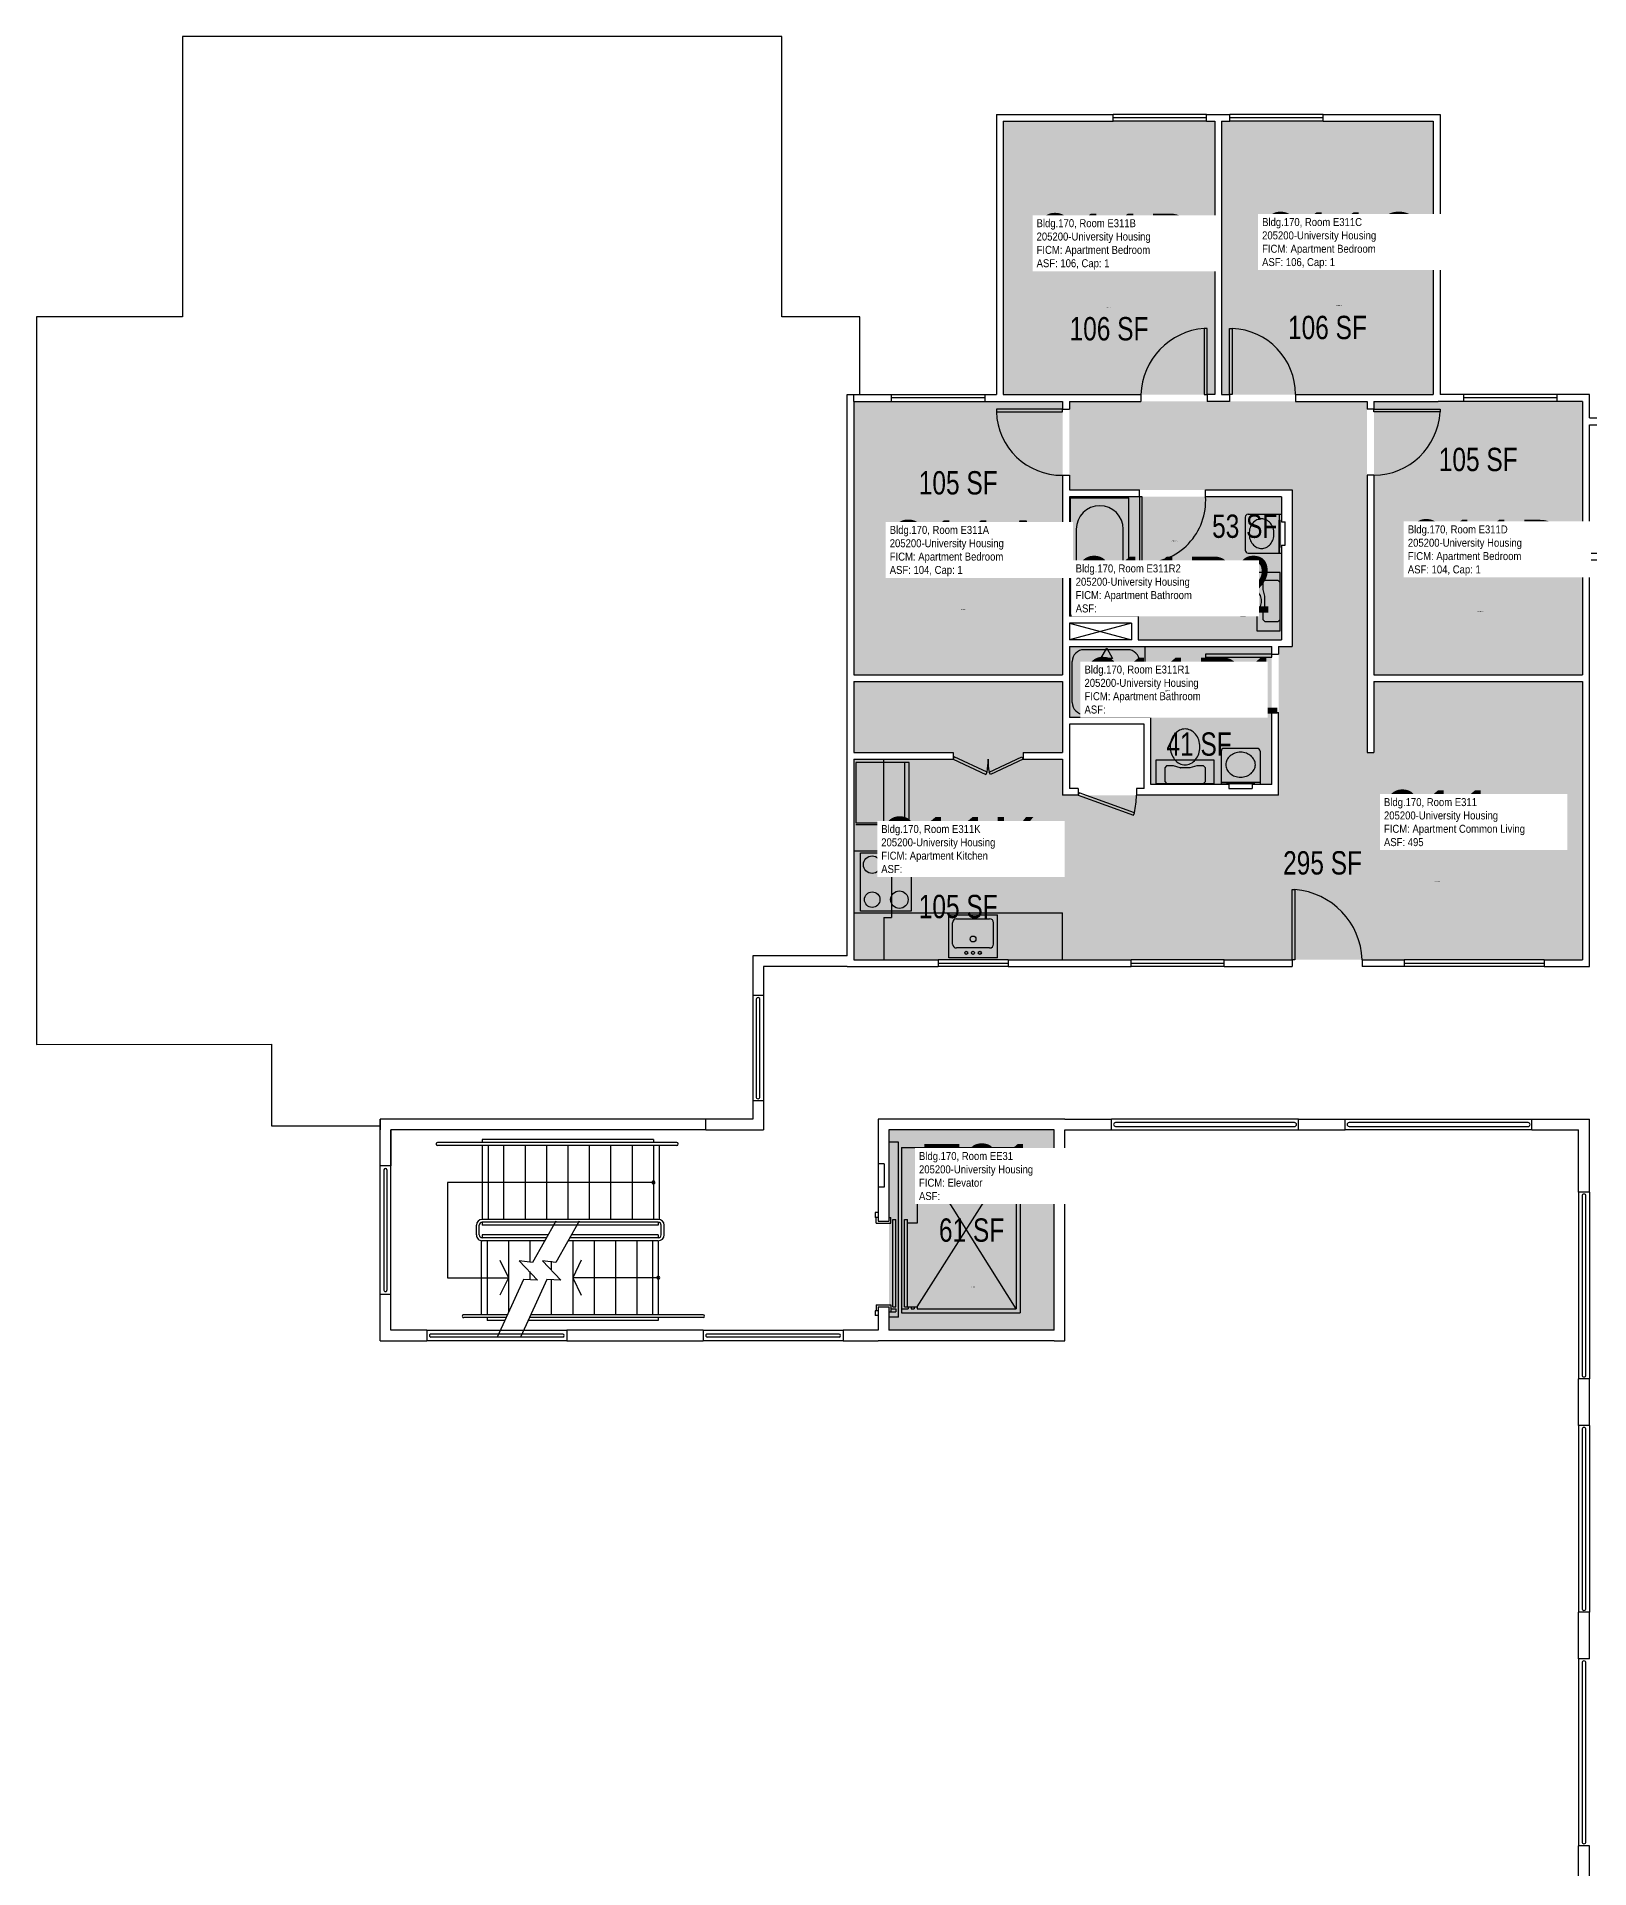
# Model space of a CAD drawing. Header units: inches. Extents: x -360 to 1242, y -1298 to 2007.
# Drawn here: x -360 to 438, y 1065 to 2007 of the extents above; entities that cross this region are included whole.
import ezdxf
from ezdxf.enums import TextEntityAlignment as Align

# ---------------------------------------------------------------- set-up
doc = ezdxf.new("R2010")
doc.units = ezdxf.units.IN
doc.header["$LTSCALE"] = 10
doc.header["$MEASUREMENT"] = 0
for name, color, linetype in [('A-DOOR', 2, 'CONTINUOUS'), ('A-FLOR', 3, 'CONTINUOUS'), ('A-GLAZ', 1, 'CONTINUOUS'), ('A-IDEN-RNUM', 7, 'CONTINUOUS'), ('A-IDEN-SNUM', 4, 'CONTINUOUS'), ('A-IDEN-VNUM', 4, 'CONTINUOUS'), ('A-ROOF', 2, 'CONTINUOUS'), ('A-WALL', 5, 'CONTINUOUS'), ('AREA-TEXT', 3, 'CONTINUOUS'), ('P-SANR-FIXT', 2, 'CONTINUOUS'), ('Rooms-Category-Color', 7, 'CONTINUOUS'), ('Rooms-College-Color', 7, 'CONTINUOUS'), ('Rooms-Department-Color', 7, 'CONTINUOUS'), ('Rooms-Division-Color', 7, 'CONTINUOUS'), ('Rooms-Information', 7, 'CONTINUOUS')]:
    doc.layers.add(name, color=color, linetype=linetype)
doc.styles.add('CP_AREA', font='arial.ttf', dxfattribs={"height": 15})
doc.styles.add('CP_ROOMSNUMBER', font='arial.ttf', dxfattribs={"height": 1})
doc.styles.add('CP_ROOMVNUMBER', font='arial.ttf', dxfattribs={"width": 0.85, "height": 0.075})

msp = doc.modelspace()

# ---------------------------------------------------------------- hatches: boundary and pattern name
at = {"layer": 'Rooms-Category-Color', "true_color": 0x728ef3}
for points in [[(245.53, 1823.01), (136.78, 1823.01), (136.78, 1963.51), (245.53, 1963.51)], [(357.78, 1823.01), (249.03, 1823.01), (249.03, 1963.51), (357.78, 1963.51)], [(167.28, 1819.51), (60.03, 1819.52), (60.02, 1679.02), (167.27, 1679.01)], [(170.76, 1819.51), (323.76, 1819.51), (323.76, 1639.01), (327.26, 1639.01), (327.26, 1675.51), (434.51, 1675.51), (434.51, 1532.52), (167.26, 1532.51), (167.26, 1617.01), (278.26, 1617.02), (278.26, 1693.51), (285.26, 1693.51), (285.26, 1774.01), (170.76, 1774.01)], [(327.27, 1679.01), (434.52, 1679.01), (434.53, 1819.51), (327.28, 1819.51)], [(170.76, 1770.51), (279.64, 1770.51), (279.76, 1697.01), (206.14, 1697.02), (206.14, 1709.01), (170.76, 1709.01)], [(170.76, 1693.51), (274.76, 1693.51), (274.76, 1622.52), (212.64, 1622.52), (212.64, 1657.01), (170.76, 1657.01)], [(60.01, 1675.5), (167.26, 1675.51), (167.26, 1639.01), (147.01, 1639.02), (147.02, 1635.51), (167.26, 1635.51), (167.26, 1532.51), (60.01, 1532.51), (60.01, 1635.5), (111.01, 1635.5), (111.01, 1639), (60.01, 1639), (60.01, 1675.5)]]:
    msp.add_hatch(color=171, dxfattribs=at).paths.add_polyline_path(points)
at = {"layer": 'Rooms-Category-Color', "true_color": 0xadadad}
msp.add_hatch(color=253, dxfattribs=at).paths.add_polyline_path([(163.01, 1342.01), (78.01, 1342.01), (78.01, 1445.01), (163.01, 1445.01)])
at = {"layer": 'Rooms-College-Color', "true_color": 0xadadad}
for points in [[(245.53, 1823.01), (136.78, 1823.01), (136.78, 1963.51), (245.53, 1963.51)], [(357.78, 1823.01), (249.03, 1823.01), (249.03, 1963.51), (357.78, 1963.51)], [(167.28, 1819.51), (60.03, 1819.52), (60.02, 1679.02), (167.27, 1679.01)], [(170.76, 1819.51), (323.76, 1819.51), (323.76, 1639.01), (327.26, 1639.01), (327.26, 1675.51), (434.51, 1675.51), (434.51, 1532.52), (167.26, 1532.51), (167.26, 1617.01), (278.26, 1617.02), (278.26, 1693.51), (285.26, 1693.51), (285.26, 1774.01), (170.76, 1774.01)], [(327.27, 1679.01), (434.52, 1679.01), (434.53, 1819.51), (327.28, 1819.51)], [(170.76, 1770.51), (279.64, 1770.51), (279.76, 1697.01), (206.14, 1697.02), (206.14, 1709.01), (170.76, 1709.01)], [(170.76, 1693.51), (274.76, 1693.51), (274.76, 1622.52), (212.64, 1622.52), (212.64, 1657.01), (170.76, 1657.01)], [(60.01, 1675.5), (167.26, 1675.51), (167.26, 1639.01), (147.01, 1639.02), (147.02, 1635.51), (167.26, 1635.51), (167.26, 1532.51), (60.01, 1532.51), (60.01, 1635.5), (111.01, 1635.5), (111.01, 1639), (60.01, 1639), (60.01, 1675.5)], [(163.01, 1342.01), (78.01, 1342.01), (78.01, 1445.01), (163.01, 1445.01)]]:
    msp.add_hatch(color=253, dxfattribs=at).paths.add_polyline_path(points)
at = {"layer": 'Rooms-Department-Color', "true_color": 0x604aed}
for points in [[(245.53, 1823.01), (136.78, 1823.01), (136.78, 1963.51), (245.53, 1963.51)], [(357.78, 1823.01), (249.03, 1823.01), (249.03, 1963.51), (357.78, 1963.51)], [(167.28, 1819.51), (60.03, 1819.52), (60.02, 1679.02), (167.27, 1679.01)], [(170.76, 1819.51), (323.76, 1819.51), (323.76, 1639.01), (327.26, 1639.01), (327.26, 1675.51), (434.51, 1675.51), (434.51, 1532.52), (167.26, 1532.51), (167.26, 1617.01), (278.26, 1617.02), (278.26, 1693.51), (285.26, 1693.51), (285.26, 1774.01), (170.76, 1774.01)], [(327.27, 1679.01), (434.52, 1679.01), (434.53, 1819.51), (327.28, 1819.51)], [(170.76, 1770.51), (279.64, 1770.51), (279.76, 1697.01), (206.14, 1697.02), (206.14, 1709.01), (170.76, 1709.01)], [(170.76, 1693.51), (274.76, 1693.51), (274.76, 1622.52), (212.64, 1622.52), (212.64, 1657.01), (170.76, 1657.01)], [(60.01, 1675.5), (167.26, 1675.51), (167.26, 1639.01), (147.01, 1639.02), (147.02, 1635.51), (167.26, 1635.51), (167.26, 1532.51), (60.01, 1532.51), (60.01, 1635.5), (111.01, 1635.5), (111.01, 1639), (60.01, 1639), (60.01, 1675.5)]]:
    msp.add_hatch(color=173, dxfattribs=at).paths.add_polyline_path(points)
at = {"layer": 'Rooms-Department-Color', "true_color": 0xacacac}
msp.add_hatch(color=253, dxfattribs=at).paths.add_polyline_path([(163.01, 1342.01), (78.01, 1342.01), (78.01, 1445.01), (163.01, 1445.01)])
at = {"layer": 'Rooms-Division-Color', "true_color": 0x604aed}
for points in [[(245.53, 1823.01), (136.78, 1823.01), (136.78, 1963.51), (245.53, 1963.51)], [(357.78, 1823.01), (249.03, 1823.01), (249.03, 1963.51), (357.78, 1963.51)], [(167.28, 1819.51), (60.03, 1819.52), (60.02, 1679.02), (167.27, 1679.01)], [(170.76, 1819.51), (323.76, 1819.51), (323.76, 1639.01), (327.26, 1639.01), (327.26, 1675.51), (434.51, 1675.51), (434.51, 1532.52), (167.26, 1532.51), (167.26, 1617.01), (278.26, 1617.02), (278.26, 1693.51), (285.26, 1693.51), (285.26, 1774.01), (170.76, 1774.01)], [(327.27, 1679.01), (434.52, 1679.01), (434.53, 1819.51), (327.28, 1819.51)], [(170.76, 1770.51), (279.64, 1770.51), (279.76, 1697.01), (206.14, 1697.02), (206.14, 1709.01), (170.76, 1709.01)], [(170.76, 1693.51), (274.76, 1693.51), (274.76, 1622.52), (212.64, 1622.52), (212.64, 1657.01), (170.76, 1657.01)], [(60.01, 1675.5), (167.26, 1675.51), (167.26, 1639.01), (147.01, 1639.02), (147.02, 1635.51), (167.26, 1635.51), (167.26, 1532.51), (60.01, 1532.51), (60.01, 1635.5), (111.01, 1635.5), (111.01, 1639), (60.01, 1639), (60.01, 1675.5)]]:
    msp.add_hatch(color=173, dxfattribs=at).paths.add_polyline_path(points)
at = {"layer": 'Rooms-Division-Color', "true_color": 0xadadad}
msp.add_hatch(color=253, dxfattribs=at).paths.add_polyline_path([(163.01, 1342.01), (78.01, 1342.01), (78.01, 1445.01), (163.01, 1445.01)])

# ---------------------------------------------------------------- linework, layer by layer
at = {"layer": 'A-DOOR'}
for p, q in [((240.1, 1857.01), (240.1, 1823.01)), ((241.51, 1857.01), (240.1, 1857.01)), ((241.51, 1823.01), (241.51, 1857.01)), ((253.01, 1857.01), (254.43, 1857.01)), ((253.01, 1823.01), (253.01, 1857.01)), ((254.43, 1857.01), (254.43, 1823.01)), ((240.1, 1823.01), (241.51, 1823.01)), ((254.43, 1823.01), (253.01, 1823.01)), ((133.26, 1815.51), (133.26, 1814.09)), ((167.26, 1815.51), (133.26, 1815.51)), ((133.26, 1814.09), (167.26, 1814.09)), ((167.26, 1814.09), (167.26, 1815.51)), ((327.26, 1815.51), (361.26, 1815.51)), ((327.26, 1814.09), (327.26, 1815.51)), ((361.26, 1814.09), (327.26, 1814.09)), ((361.26, 1815.51), (361.26, 1814.09)), ((206.76, 1770.51), (206.76, 1736.51)), ((208.18, 1770.51), (206.76, 1770.51)), ((208.18, 1736.51), (208.18, 1770.51)), ((206.76, 1736.51), (208.18, 1736.51)), ((240.76, 1689.51), (240.76, 1688.09)), ((274.76, 1689.51), (240.76, 1689.51)), ((240.76, 1688.09), (274.76, 1688.09)), ((274.76, 1688.09), (274.76, 1689.51)), ((111.61, 1636.79), (111.01, 1635.51)), ((111.01, 1635.51), (127.86, 1627.63)), ((128.46, 1628.91), (111.61, 1636.79)), ((129.57, 1628.91), (146.42, 1636.79)), ((147.01, 1635.51), (130.17, 1627.63)), ((146.42, 1636.79), (147.01, 1635.51)), ((127.86, 1627.63), (128.46, 1628.91)), ((130.17, 1627.63), (129.57, 1628.91)), ((175.75, 1618.34), (175.26, 1617.01)), ((175.26, 1617.01), (203.74, 1606.71)), ((204.22, 1608.04), (175.75, 1618.34)), ((203.74, 1606.71), (204.22, 1608.04)), ((285.26, 1568.51), (286.68, 1568.51)), ((285.26, 1532.51), (285.26, 1568.51)), ((286.68, 1568.51), (286.68, 1532.51)), ((286.68, 1532.51), (285.26, 1532.51))]:
    msp.add_line(p, q, dxfattribs=at)
for centre, radius, start, end in [((242.92, 1821.69), 35.43, 94.57233, 177.86542), ((253.04, 1823.06), 33.98, 359.91731, 87.64494), ((167.01, 1815.27), 33.77, 182.00499, 270.43276), ((326.93, 1815.89), 34.38, 270.55848, 357.00377), ((208.95, 1768.38), 31.88, 268.61692, 3.82083), ((274.21, 1693.36), 33.85, 188.94866, 270.94473), ((103.34, 1634.34), 25.7, 347.79511, 2.60034), ((154.69, 1634.34), 25.7, 177.39966, 192.20489), ((158.73, 1617.93), 46.56, 347.73028, 358.86335), ((283.7, 1531.03), 37.6, 2.25231, 85.44805)]:
    msp.add_arc(centre, radius, start, end, dxfattribs=at)
at = {"layer": 'A-FLOR'}
for p, q in [((202.64, 1705.51), (170.76, 1697.01)), ((170.76, 1705.51), (202.64, 1697.01)), ((9.76, 1511.99), (9.76, 1462.04)), ((11.76, 1462.04), (11.76, 1511.99)), ((286.51, 1448.75), (194.51, 1448.76)), ((194.51, 1446.76), (286.51, 1446.75)), ((406.51, 1448.75), (314.51, 1448.76)), ((314.51, 1446.76), (406.51, 1446.75)), ((-30.99, 1438.51), (-153.99, 1438.51)), ((-30.99, 1437.01), (-153.99, 1437.01)), ((-42.99, 1440.01), (-130.99, 1440.01)), ((-130.99, 1440.01), (-130.99, 1438.51)), ((-130.99, 1437.01), (-130.99, 1399.01)), ((-127.99, 1437.01), (-127.99, 1399.01)), ((-119.99, 1437.01), (-119.99, 1399.01)), ((-108.99, 1437.01), (-108.99, 1399.01)), ((-97.99, 1437.01), (-97.99, 1399.01)), ((-86.99, 1437.01), (-86.99, 1399.01)), ((-75.99, 1437.01), (-75.99, 1399.01)), ((-64.99, 1437.01), (-64.99, 1399.01)), ((-53.99, 1437.01), (-53.99, 1399.01)), ((-42.99, 1440.01), (-42.99, 1438.51)), ((-42.99, 1437.01), (-42.99, 1399.01)), ((-39.99, 1437.01), (-39.99, 1398.97)), ((83.01, 1438.76), (78.01, 1438.76)), ((83.01, 1348.76), (83.01, 1438.76)), ((84.51, 1436.01), (84.51, 1351.01)), ((84.51, 1436.01), (145.51, 1436.01)), ((92.51, 1434.01), (92.51, 1397.01)), ((92.51, 1354.01), (143.51, 1434.01)), ((143.51, 1353.01), (92.51, 1434.01)), ((92.51, 1434.01), (143.51, 1434.01)), ((143.51, 1434.01), (143.51, 1353.01)), ((145.51, 1436.01), (145.51, 1351.01)), ((-181.49, 1424.4), (-181.49, 1362.63)), ((-179.99, 1424.4), (-179.99, 1362.63)), ((-42.99, 1418.01), (-148.78, 1418.01)), ((-148.78, 1418.01), (-148.78, 1369.01)), ((434.26, 1411.01), (434.26, 1319.01)), ((436.26, 1319.01), (436.26, 1411.01)), ((-133.99, 1391.01), (-133.99, 1396.01)), ((-132.49, 1391.01), (-132.49, 1396.01)), ((-40.49, 1399.01), (-130.99, 1399.01)), ((-130.99, 1397.51), (-130.99, 1396.01)), ((-40.49, 1397.51), (-130.99, 1397.51)), ((-40.49, 1396.01), (-130.99, 1396.01)), ((-93.14, 1398.02), (-105.1, 1376.92)), ((-81.14, 1398.02), (-93.1, 1376.92)), ((-40.49, 1397.51), (-40.49, 1396.01)), ((-38.99, 1391.01), (-38.99, 1396.01)), ((-37.49, 1391.01), (-37.49, 1396.01)), ((72.51, 1402.5), (71.01, 1402.5)), ((71.01, 1402.5), (71.01, 1400)), ((72.51, 1400), (71.01, 1400)), ((72.51, 1400), (71.51, 1400)), ((71.51, 1397.01), (71.51, 1400)), ((71.51, 1397.01), (79.01, 1397.01)), ((78.01, 1400.01), (79.01, 1400.01)), ((79.01, 1397.01), (79.01, 1400.01)), ((80.01, 1399.01), (81.51, 1399.01)), ((80.01, 1354.01), (80.01, 1399.01)), ((81.51, 1354.01), (81.51, 1399.01)), ((86.01, 1354.01), (86.01, 1399.01)), ((86.01, 1399.01), (87.51, 1399.01)), ((87.51, 1354.01), (87.51, 1399.01)), ((92.51, 1397.01), (87.51, 1397.01)), ((-131.49, 1388.01), (-131.49, 1350.01)), ((-130.99, 1391.01), (-130.99, 1389.51)), ((-97.25, 1391.01), (-130.99, 1391.01)), ((-98.1, 1389.51), (-130.99, 1389.51)), ((-98.95, 1388.01), (-130.99, 1388.01)), ((-128.49, 1388.01), (-128.49, 1350.01)), ((-117.49, 1388.01), (-117.49, 1351.36)), ((-106.49, 1388.01), (-106.49, 1377.33)), ((-40.49, 1388.01), (-86.95, 1388.01)), ((-40.49, 1389.51), (-86.1, 1389.51)), ((-40.49, 1391.01), (-85.25, 1391.01)), ((-84.49, 1388.01), (-84.49, 1350.01)), ((-73.49, 1388.01), (-73.49, 1350.01)), ((-62.49, 1388.01), (-62.49, 1350.01)), ((-51.49, 1388.01), (-51.49, 1350.01)), ((-43.49, 1388.01), (-43.49, 1350.01)), ((-40.49, 1391.01), (-40.49, 1389.51)), ((-40.49, 1388.01), (-40.49, 1350.01)), ((-121.88, 1378.01), (-117.49, 1369.01)), ((-111.95, 1377.75), (-102.57, 1367.79)), ((-105.1, 1376.92), (-111.95, 1377.75)), ((-99.95, 1377.75), (-90.57, 1367.79)), ((-93.1, 1376.92), (-99.95, 1377.75)), ((-95.49, 1377.46), (-95.49, 1373.26)), ((-80.09, 1378.01), (-84.49, 1369.01)), ((-148.78, 1369.01), (-117.49, 1369.01)), ((-109.8, 1368.09), (-123.08, 1338.77)), ((-117.49, 1369.01), (-121.88, 1360.01)), ((-97.8, 1368.09), (-111.08, 1338.77)), ((-102.57, 1367.79), (-109.8, 1368.09)), ((-106.49, 1372.2), (-106.49, 1368.2)), ((-90.57, 1367.79), (-97.8, 1368.09)), ((-95.49, 1368.24), (-95.49, 1350.01)), ((-84.49, 1369.01), (-80.09, 1360.01)), ((-40.49, 1369.01), (-84.49, 1369.01)), ((-118.1, 1350.01), (-140.49, 1350.01)), ((-118.78, 1348.51), (-140.49, 1348.51)), ((-128.49, 1348.51), (-128.49, 1347.01)), ((-119.46, 1347.01), (-128.49, 1347.01)), ((-40.49, 1347.01), (-107.46, 1347.01)), ((-17.49, 1348.51), (-106.78, 1348.51)), ((-17.49, 1350.01), (-106.1, 1350.01)), ((-40.49, 1348.51), (-40.49, 1347.01)), ((71.01, 1352.02), (71.01, 1349.52)), ((72.51, 1352.02), (71.01, 1352.02)), ((72.51, 1349.52), (71.01, 1349.52)), ((71.51, 1355.01), (79.01, 1355.01)), ((71.51, 1355.01), (71.51, 1352.02)), ((78.01, 1351.51), (81.51, 1351.51)), ((83.01, 1348.76), (78.01, 1348.76)), ((79.01, 1355.01), (79.01, 1353.01)), ((79.01, 1353.01), (81.51, 1353.01)), ((79.01, 1352.76), (79.01, 1351.76)), ((80.01, 1354.01), (81.51, 1354.01)), ((81.51, 1353.01), (81.51, 1351.51)), ((84.51, 1353.01), (88.01, 1353.01)), ((84.51, 1351.01), (145.51, 1351.01)), ((86.01, 1354.01), (87.51, 1354.01)), ((88.01, 1354.01), (88.01, 1353.01)), ((88.01, 1354.01), (92.51, 1354.01)), ((89.51, 1354.01), (89.51, 1353.01)), ((89.51, 1353.01), (91.01, 1353.01)), ((91.01, 1354.01), (91.01, 1353.01)), ((92.51, 1354.01), (92.51, 1353.01)), ((92.51, 1353.01), (143.51, 1353.01)), ((-89.6, 1340.01), (-157.38, 1340.01)), ((-89.6, 1338.51), (-157.38, 1338.51)), ((52.4, 1340.01), (-15.38, 1340.01)), ((52.4, 1338.51), (-15.38, 1338.51)), ((434.26, 1291.01), (434.26, 1199.01)), ((436.26, 1199.01), (436.26, 1291.01)), ((434.26, 1171.01), (434.26, 1079.01)), ((436.26, 1079.01), (436.26, 1171.01))]:
    msp.add_line(p, q, dxfattribs=at)
for centre, radius, start, end in [((10.76, 1511.99), 1, 359.99995, 179.99995), ((10.76, 1462.04), 1, 179.99995, 359.99995), ((194.51, 1447.76), 1, 89.99892, 269.99892), ((286.51, 1447.75), 1, 269.99892, 89.99892), ((314.51, 1447.76), 1, 89.99892, 269.99892), ((406.51, 1447.75), 1, 269.99892, 89.99892), ((-153.99, 1437.76), 0.75, 89.99835, 269.99835), ((-30.99, 1437.76), 0.75, 269.99835, 89.99835), ((-180.74, 1424.4), 0.75, 359.99835, 179.99835), ((-42.99, 1418.01), 0.75, 359.99835, 179.99835), ((-42.99, 1418.01), 0.75, 179.99835, 359.99835), ((435.26, 1411.01), 1, 0, 180), ((-130.99, 1396.01), 3, 89.99835, 179.99835), ((-130.99, 1396.01), 1.5, 89.99835, 179.99835), ((-40.49, 1396.01), 3, 359.99835, 89.99835), ((-40.49, 1396.01), 1.5, 359.99835, 89.99835), ((-130.99, 1391.01), 3, 179.99835, 269.99835), ((-130.99, 1391.01), 1.5, 179.99835, 269.99835), ((-40.49, 1391.01), 1.5, 269.99835, 359.99835), ((-40.49, 1391.01), 3, 269.99835, 359.99835), ((-40.49, 1369.01), 0.75, 359.99835, 179.99835), ((-40.49, 1369.01), 0.75, 179.99835, 359.99835), ((-180.74, 1362.63), 0.75, 179.99835, 359.99835), ((-140.49, 1349.26), 0.75, 89.99835, 269.99835), ((-17.49, 1349.26), 0.75, 269.99835, 89.99835), ((-157.38, 1339.26), 0.75, 89.99835, 269.99835), ((-89.6, 1339.26), 0.75, 269.99835, 89.99835), ((-15.38, 1339.26), 0.75, 89.99835, 269.99835), ((52.4, 1339.26), 0.75, 269.99835, 89.99835), ((435.26, 1319.01), 1, 180, 0), ((435.26, 1291.01), 1, 0, 180), ((435.26, 1199.01), 1, 180, 0), ((435.26, 1171.01), 1, 0, 180), ((435.26, 1079.01), 1, 180, 0)]:
    msp.add_arc(centre, radius, start, end, dxfattribs=at)
at = {"layer": 'A-GLAZ'}
for p, q in [((241.26, 1967.01), (193.26, 1967.01)), ((241.26, 1965.26), (193.26, 1965.26)), ((241.26, 1963.51), (193.26, 1963.51)), ((301.26, 1967.01), (253.26, 1967.01)), ((301.26, 1965.26), (253.26, 1965.26)), ((301.26, 1963.51), (253.26, 1963.51)), ((79.26, 1823.01), (127.26, 1823.01)), ((127.26, 1821.26), (79.26, 1821.26)), ((79.26, 1819.51), (127.26, 1819.51)), ((421.26, 1823.01), (373.26, 1823.01)), ((421.26, 1821.26), (373.26, 1821.26)), ((421.26, 1819.51), (373.26, 1819.51)), ((139.26, 1532.51), (103.26, 1532.51)), ((103.26, 1530.76), (139.26, 1530.76)), ((139.26, 1529.01), (103.26, 1529.01)), ((250.26, 1532.51), (202.51, 1532.51)), ((202.51, 1530.76), (250.26, 1530.76)), ((250.26, 1529.01), (202.51, 1529.01)), ((414.76, 1532.51), (342.76, 1532.51)), ((342.76, 1530.76), (414.76, 1530.76)), ((414.76, 1529.01), (342.76, 1529.01))]:
    msp.add_line(p, q, dxfattribs=at)
at = {"layer": 'A-ROOF'}
for p, q in [((-284.99, 2007.01), (-284.99, 1863.01)), ((23.01, 2007.01), (-284.99, 2007.01)), ((23.01, 1863.01), (23.01, 2007.01)), ((-359.99, 1863.01), (-359.99, 1488.98)), ((-284.99, 1863.01), (-359.99, 1863.01)), ((63.01, 1863.01), (23.01, 1863.01)), ((63.01, 1823.01), (63.01, 1863.01)), ((-359.99, 1488.98), (-239.36, 1489.04)), ((-239.36, 1489.04), (-239.36, 1447.01)), ((-239.36, 1447.01), (-183.49, 1447.01))]:
    msp.add_line(p, q, dxfattribs=at)
at = {"layer": 'A-WALL'}
for p, q in [((133.26, 1967.01), (193.26, 1967.01)), ((133.26, 1967.01), (133.26, 1823.01)), ((136.76, 1963.51), (136.76, 1823.01)), ((136.76, 1963.51), (193.26, 1963.51)), ((193.26, 1963.51), (193.26, 1967.01)), ((241.26, 1963.51), (241.26, 1967.01)), ((241.26, 1967.01), (253.26, 1967.01)), ((241.26, 1963.51), (245.51, 1963.51)), ((245.51, 1963.51), (245.51, 1823.01)), ((249.01, 1963.51), (253.26, 1963.51)), ((249.01, 1963.51), (249.01, 1823.01)), ((253.26, 1963.51), (253.26, 1967.01)), ((301.26, 1963.51), (301.26, 1967.01)), ((301.26, 1967.01), (361.26, 1967.01)), ((301.26, 1963.51), (357.76, 1963.51)), ((357.76, 1963.51), (357.76, 1823.01)), ((361.26, 1967.01), (361.26, 1823.01)), ((56.51, 1823.01), (57.26, 1823.01)), ((56.51, 1534.51), (56.51, 1823.01)), ((57.26, 1823.01), (79.26, 1823.01)), ((60.01, 1819.51), (60.01, 1823.01)), ((60.01, 1819.51), (60.01, 1679.01)), ((60.01, 1819.51), (79.26, 1819.51)), ((79.26, 1823.01), (79.26, 1819.51)), ((127.26, 1823.01), (127.26, 1819.51)), ((127.26, 1823.01), (133.26, 1823.01)), ((127.26, 1819.51), (132.26, 1819.51)), ((132.26, 1819.51), (167.26, 1819.51)), ((136.76, 1823.01), (207.51, 1823.01)), ((167.26, 1819.51), (167.26, 1815.51)), ((170.76, 1819.51), (170.76, 1815.51)), ((170.76, 1819.51), (207.51, 1819.51)), ((207.51, 1823.01), (207.51, 1819.51)), ((241.51, 1823.01), (241.51, 1819.51)), ((245.51, 1823.01), (241.51, 1823.01)), ((253.01, 1819.51), (241.51, 1819.51)), ((249.01, 1823.01), (253.01, 1823.01)), ((253.01, 1823.01), (253.01, 1819.51)), ((287.01, 1823.01), (287.01, 1819.51)), ((287.01, 1823.01), (357.76, 1823.01)), ((287.01, 1819.51), (323.76, 1819.51)), ((323.76, 1819.51), (323.76, 1815.51)), ((327.26, 1819.51), (360.26, 1819.51)), ((327.26, 1819.51), (327.26, 1815.51)), ((373.26, 1819.51), (360.26, 1819.51)), ((373.26, 1823.01), (361.26, 1823.01)), ((373.26, 1823.01), (373.26, 1819.51)), ((421.26, 1823.01), (421.26, 1819.51)), ((437.26, 1823.01), (421.26, 1823.01)), ((434.51, 1819.51), (421.26, 1819.51)), ((434.51, 1819.51), (434.51, 1679.01)), ((438.01, 1823.01), (437.26, 1823.01)), ((438.01, 1811.01), (438.01, 1823.01)), ((167.26, 1815.51), (170.76, 1815.51)), ((327.26, 1815.51), (323.76, 1815.51)), ((438.01, 1811.01), (504.01, 1811.01)), ((438.01, 1741.51), (438.01, 1807.51)), ((438.01, 1807.51), (504.01, 1807.51)), ((167.26, 1781.51), (170.76, 1781.51)), ((167.26, 1781.51), (167.26, 1679.01)), ((170.76, 1781.51), (170.76, 1774.01)), ((327.26, 1781.51), (323.76, 1781.51)), ((323.76, 1781.51), (323.76, 1639.01)), ((327.26, 1781.51), (327.26, 1679.01)), ((170.76, 1774.01), (206.76, 1774.01)), ((206.76, 1770.51), (170.76, 1770.51)), ((170.76, 1770.51), (170.76, 1709.01)), ((206.76, 1770.51), (206.76, 1774.01)), ((240.76, 1770.51), (240.76, 1774.01)), ((240.76, 1774.01), (285.26, 1774.01)), ((279.76, 1770.51), (240.76, 1770.51)), ((279.76, 1770.51), (279.76, 1757.51)), ((285.26, 1774.01), (285.26, 1693.51)), ((279.76, 1757.51), (281.76, 1757.51)), ((281.76, 1745.51), (281.76, 1757.51)), ((279.76, 1745.51), (281.76, 1745.51)), ((279.76, 1745.51), (279.76, 1697.01)), ((438.01, 1741.51), (442.01, 1741.51)), ((438.01, 1529.01), (438.01, 1738.01)), ((438.01, 1738.01), (442.01, 1738.01)), ((206.14, 1709.01), (170.76, 1709.01)), ((202.64, 1705.51), (170.76, 1705.51)), ((170.76, 1705.51), (170.76, 1697.01)), ((202.64, 1705.51), (202.64, 1697.01)), ((206.14, 1709.01), (206.14, 1697.01)), ((202.64, 1697.01), (170.76, 1697.01)), ((206.14, 1697.01), (279.76, 1697.01)), ((170.76, 1693.51), (274.76, 1693.51)), ((170.76, 1693.51), (170.76, 1657.01)), ((274.76, 1689.51), (274.76, 1693.51)), ((274.76, 1689.51), (278.26, 1689.51)), ((278.26, 1693.51), (285.26, 1693.51)), ((278.26, 1693.51), (278.26, 1689.51)), ((60.01, 1679.01), (167.26, 1679.01)), ((327.26, 1679.01), (434.51, 1679.01)), ((60.01, 1675.51), (60.01, 1639.01)), ((60.01, 1675.51), (167.26, 1675.51)), ((167.26, 1675.51), (167.26, 1639.01)), ((327.26, 1675.51), (327.26, 1639.01)), ((327.26, 1675.51), (434.51, 1675.51)), ((434.51, 1675.51), (434.51, 1532.51)), ((274.76, 1659.51), (278.26, 1659.51)), ((274.76, 1622.51), (274.76, 1659.51)), ((278.26, 1617.01), (278.26, 1659.51)), ((212.64, 1657.01), (170.76, 1657.01)), ((209.14, 1653.51), (170.76, 1653.51)), ((170.76, 1653.51), (170.76, 1620.51)), ((209.14, 1620.51), (209.14, 1653.51)), ((212.64, 1622.51), (212.64, 1657.01)), ((60.01, 1639.01), (111.01, 1639.01)), ((111.01, 1639.01), (111.01, 1635.51)), ((147.01, 1639.01), (147.01, 1635.51)), ((147.01, 1639.01), (167.26, 1639.01)), ((323.76, 1639.01), (327.26, 1639.01)), ((60.01, 1635.51), (60.01, 1532.51)), ((60.01, 1635.51), (111.01, 1635.51)), ((147.01, 1635.51), (167.26, 1635.51)), ((167.26, 1635.51), (167.26, 1617.01)), ((175.26, 1620.51), (170.76, 1620.51)), ((175.26, 1620.51), (175.26, 1617.01)), ((209.14, 1620.51), (205.26, 1620.51)), ((205.26, 1620.51), (205.26, 1617.01)), ((252.76, 1622.51), (212.64, 1622.51)), ((252.76, 1622.51), (252.76, 1620.51)), ((252.76, 1620.51), (264.76, 1620.51)), ((264.76, 1622.51), (264.76, 1620.51)), ((274.76, 1622.51), (264.76, 1622.51)), ((175.26, 1617.01), (167.26, 1617.01)), ((278.26, 1617.01), (205.26, 1617.01)), ((8.01, 1534.51), (8.01, 1514.01)), ((56.51, 1534.51), (8.01, 1534.51)), ((13.51, 1529.01), (13.51, 1514.01)), ((56.51, 1529.01), (13.51, 1529.01)), ((56.51, 1529.01), (57.26, 1529.01)), ((57.26, 1529.01), (103.26, 1529.01)), ((60.01, 1532.51), (103.26, 1532.51)), ((103.26, 1532.51), (103.26, 1529.01)), ((139.26, 1532.51), (139.26, 1529.01)), ((139.26, 1532.51), (167.26, 1532.51)), ((139.26, 1529.01), (202.51, 1529.01)), ((167.26, 1532.51), (202.51, 1532.51)), ((202.51, 1529.01), (202.51, 1532.51)), ((250.26, 1532.51), (285.26, 1532.51)), ((250.26, 1529.01), (250.26, 1532.51)), ((250.26, 1529.01), (285.26, 1529.01)), ((285.26, 1532.51), (285.26, 1529.01)), ((321.26, 1532.51), (342.76, 1532.51)), ((321.26, 1532.51), (321.26, 1529.01)), ((342.76, 1529.01), (321.26, 1529.01)), ((342.76, 1532.51), (342.76, 1529.01)), ((414.76, 1532.51), (434.51, 1532.51)), ((414.76, 1532.51), (414.76, 1529.01)), ((414.76, 1529.01), (437.26, 1529.01)), ((437.26, 1529.01), (438.01, 1529.01)), ((13.51, 1514.01), (8.01, 1514.01)), ((8.01, 1514.01), (8.01, 1460.01)), ((13.51, 1514.01), (13.51, 1460.01)), ((13.51, 1460.01), (8.01, 1460.01)), ((8.01, 1460.01), (8.01, 1450.5)), ((13.51, 1460.01), (13.51, 1445)), ((-15.99, 1450.51), (-183.49, 1450.52)), ((-183.49, 1450.52), (-183.49, 1445.02)), ((-183.49, 1445.02), (-183.49, 1450.52)), ((-15.99, 1445.01), (-15.99, 1450.51)), ((8.01, 1450.5), (-15.99, 1450.51)), ((72.51, 1450.51), (72.51, 1427.51)), ((168.51, 1450.51), (72.51, 1450.51)), ((168.51, 1450.51), (192.51, 1450.51)), ((192.51, 1445.01), (192.51, 1450.51)), ((288.51, 1450.51), (192.51, 1450.51)), ((288.51, 1450.51), (312.51, 1450.51)), ((288.51, 1445.01), (288.51, 1450.51)), ((312.51, 1445.01), (312.51, 1450.51)), ((312.51, 1450.51), (408.51, 1450.51)), ((408.51, 1445.01), (408.51, 1450.51)), ((408.51, 1450.51), (438.01, 1450.51)), ((438.01, 1413.01), (438.01, 1450.5)), ((-183.49, 1426.52), (-183.49, 1445.02)), ((-177.99, 1445.02), (-177.99, 1426.52)), ((-177.99, 1426.52), (-177.99, 1445.02)), ((-15.99, 1445.01), (-177.99, 1445.02)), ((-15.99, 1445.01), (13.51, 1445)), ((163.01, 1445.01), (78.01, 1445.01)), ((78.01, 1445.01), (78.01, 1398.01)), ((163.01, 1342.01), (163.01, 1445.01)), ((168.51, 1336.51), (168.51, 1445.01)), ((168.51, 1445.01), (192.51, 1445.01)), ((192.51, 1445.01), (288.51, 1445.01)), ((288.51, 1445.01), (312.51, 1445.01)), ((408.51, 1445.01), (312.51, 1445.01)), ((408.51, 1445.01), (432.51, 1445.01)), ((432.51, 1413.01), (432.51, 1445)), ((-177.99, 1426.52), (-183.49, 1426.52)), ((-183.49, 1360.52), (-183.49, 1426.52)), ((-177.99, 1360.52), (-177.99, 1426.52)), ((72.51, 1427.51), (72.51, 1415.51)), ((75.51, 1427.51), (72.51, 1427.51)), ((75.51, 1427.51), (75.51, 1415.51)), ((72.51, 1415.51), (72.51, 1398.01)), ((75.51, 1415.51), (72.51, 1415.51)), ((438.01, 1413.01), (432.51, 1413.01)), ((432.51, 1413.01), (432.51, 1317.01)), ((438.01, 1413.01), (438.01, 1317.01)), ((72.51, 1398.01), (78.01, 1398.01)), ((-183.49, 1360.52), (-177.99, 1360.52)), ((-183.49, 1336.52), (-183.49, 1360.52)), ((-177.99, 1342.02), (-177.99, 1360.52)), ((72.51, 1354.01), (72.51, 1342.01)), ((72.51, 1354.01), (78.01, 1354.01)), ((78.01, 1354.01), (78.01, 1342.01)), ((-159.49, 1342.01), (-177.99, 1342.02)), ((-159.49, 1342.01), (-87.49, 1342.01)), ((-159.49, 1342.01), (-159.49, 1336.51)), ((-87.49, 1342.01), (-87.49, 1336.51)), ((-17.49, 1342.01), (-87.49, 1342.01)), ((-17.49, 1342.01), (54.51, 1342.01)), ((-17.49, 1342.01), (-17.49, 1336.51)), ((72.51, 1342.01), (54.51, 1342.01)), ((54.51, 1342.01), (54.51, 1336.51)), ((163.01, 1342.01), (78.01, 1342.01)), ((-183.49, 1336.52), (-159.49, 1336.51)), ((-87.49, 1336.51), (-159.49, 1336.51)), ((-87.49, 1336.51), (-17.49, 1336.51)), ((54.51, 1336.51), (-17.49, 1336.51)), ((54.51, 1336.51), (72.51, 1336.51)), ((163.01, 1336.51), (72.51, 1336.51)), ((163.01, 1336.51), (168.51, 1336.51)), ((432.51, 1293.01), (432.51, 1317.01)), ((438.01, 1317.01), (432.51, 1317.01)), ((438.01, 1293.01), (438.01, 1317.01)), ((432.51, 1293.01), (432.51, 1197.01)), ((438.01, 1293.01), (432.51, 1293.01)), ((438.01, 1293.01), (438.01, 1197.01)), ((432.51, 1173.01), (432.51, 1197.01)), ((438.01, 1197.01), (432.51, 1197.01)), ((438.01, 1173.01), (438.01, 1197.01)), ((432.51, 1173.01), (432.51, 1077.01)), ((438.01, 1173.01), (432.51, 1173.01)), ((432.51, 1053.01), (432.51, 1077.01)), ((438.01, 1077.01), (432.51, 1077.01)), ((438.01, 1053.01), (438.01, 1077.01))]:
    msp.add_line(p, q, dxfattribs=at)
at = {"layer": 'P-SANR-FIXT'}
for p, q in [((171.39, 1769.88), (201.39, 1769.88)), ((171.39, 1709.63), (171.39, 1769.88)), ((201.39, 1709.63), (201.39, 1769.88)), ((262.64, 1761.51), (279.76, 1761.51)), ((278.64, 1761.51), (278.64, 1741.51)), ((174.34, 1753.82), (174.34, 1717.67)), ((198.44, 1717.67), (198.44, 1753.82)), ((261.14, 1760.01), (261.14, 1743.01)), ((278.64, 1758.51), (279.14, 1758.51)), ((278.64, 1741.51), (278.64, 1758.51)), ((279.14, 1744.51), (279.14, 1758.51)), ((278.64, 1744.51), (279.14, 1744.51)), ((262.64, 1741.51), (279.76, 1741.51)), ((267.14, 1731.51), (267.14, 1701.51)), ((279.14, 1731.51), (267.14, 1731.51)), ((270.14, 1726.21), (270.14, 1722.88)), ((271.14, 1727.38), (270.26, 1726.5)), ((278.14, 1727.38), (271.14, 1727.38)), ((279.14, 1726.38), (278.14, 1727.38)), ((279.14, 1701.51), (279.14, 1731.51)), ((279.14, 1707.38), (279.14, 1726.38)), ((183.39, 1714.83), (186.39, 1709.63)), ((189.39, 1714.83), (183.39, 1714.83)), ((186.39, 1709.63), (189.39, 1714.83)), ((270.14, 1722.88), (271.12, 1719.44)), ((271.12, 1714.33), (270.14, 1710.88)), ((271.14, 1719.32), (271.14, 1714.44)), ((171.39, 1709.63), (201.39, 1709.63)), ((178.36, 1713.65), (194.42, 1713.65)), ((270.14, 1710.88), (270.14, 1707.38)), ((270.14, 1707.38), (271.02, 1706.5)), ((271.31, 1706.38), (278.14, 1706.38)), ((278.14, 1706.38), (279.14, 1707.38)), ((267.14, 1701.51), (279.14, 1701.51)), ((172.26, 1664.67), (172.26, 1685.84)), ((200.76, 1691.84), (178.26, 1691.84)), ((187.01, 1687.41), (190.01, 1692.61)), ((193.01, 1687.41), (187.01, 1687.41)), ((190.01, 1692.61), (193.01, 1687.41)), ((206.76, 1664.67), (206.76, 1685.84)), ((209.64, 1693.51), (209.64, 1657.01)), ((178.26, 1658.67), (200.76, 1658.67)), ((248.76, 1639.63), (248.76, 1622.51)), ((267.26, 1641.13), (250.26, 1641.13)), ((268.76, 1639.63), (268.76, 1622.51)), ((88.51, 1633.88), (61.01, 1633.88)), ((61.01, 1633.88), (61.01, 1602.88)), ((75.43, 1590.14), (75.43, 1635.51)), ((86.26, 1602.88), (86.26, 1633.88)), ((88.51, 1602.88), (88.51, 1633.88)), ((245.26, 1635.11), (215.26, 1635.11)), ((215.26, 1635.11), (215.26, 1623.11)), ((220.76, 1632.11), (219.76, 1631.11)), ((219.76, 1631.11), (219.76, 1624.11)), ((224.26, 1632.11), (220.76, 1632.11)), ((227.71, 1631.12), (224.26, 1632.11)), ((232.76, 1631.11), (227.82, 1631.11)), ((236.26, 1632.11), (232.76, 1631.11)), ((239.59, 1632.11), (236.26, 1632.11)), ((240.76, 1631.11), (239.89, 1631.98)), ((240.76, 1624.11), (240.76, 1631.11)), ((245.26, 1623.11), (245.26, 1635.11)), ((215.26, 1623.11), (245.26, 1623.11)), ((219.76, 1624.11), (220.76, 1623.11)), ((220.76, 1623.11), (239.76, 1623.11)), ((239.76, 1623.11), (240.76, 1624.11)), ((268.76, 1623.63), (248.76, 1623.63)), ((248.76, 1623.63), (265.76, 1623.63)), ((251.76, 1623.63), (251.76, 1623.13)), ((251.76, 1623.13), (265.76, 1623.13)), ((265.76, 1623.63), (265.76, 1623.13)), ((61.01, 1602.88), (88.51, 1602.88)), ((85.01, 1601.88), (61.01, 1601.88)), ((85.01, 1601.88), (85.01, 1588.37)), ((85.01, 1588.37), (60.01, 1588.37)), ((63.43, 1557.37), (63.43, 1587.37)), ((63.43, 1587.37), (89.43, 1587.37)), ((75.43, 1590.14), (79.43, 1590.14)), ((79.43, 1590.14), (79.43, 1554.14)), ((89.43, 1587.37), (89.43, 1557.37)), ((60.01, 1556.51), (167.26, 1556.51)), ((89.43, 1557.37), (63.43, 1557.37)), ((75.43, 1554.14), (79.43, 1554.14)), ((75.43, 1554.14), (75.43, 1532.51)), ((108.77, 1555.51), (133.77, 1555.51)), ((108.77, 1533.51), (108.77, 1555.51)), ((133.77, 1533.51), (133.77, 1555.51)), ((167.26, 1532.51), (167.26, 1556.51)), ((110.77, 1540.51), (110.77, 1551.51)), ((112.77, 1553.51), (129.77, 1553.51)), ((131.77, 1540.51), (131.77, 1551.51)), ((129.77, 1538.51), (112.77, 1538.51)), ((133.77, 1533.51), (108.77, 1533.51))]:
    msp.add_line(p, q, dxfattribs=at)
for centre, radius in [((69.43, 1581.37), 4.5), ((83.43, 1581.37), 4), ((69.43, 1563.37), 4), ((83.43, 1563.37), 4.5), ((121.26, 1543.13), 1.5), ((117.77, 1536.01), 0.791), ((121.27, 1536.01), 0.791), ((124.77, 1536.01), 0.791)]:
    msp.add_circle(centre, radius, dxfattribs=at)
for centre, radius, start, end in [((186.39, 1753.82), 12.05, 0, 180), ((262.64, 1760.01), 1.5, 90, 180), ((272.14, 1751.51), 9, 160.77064, 180), ((272.14, 1751.51), 9, 180, 199.22936), ((270.87, 1751.95), 7.65, 139.89909, 160.77064), ((270.06, 1752.63), 6.59, 116.19159, 139.89909), ((269.54, 1753.69), 5.42, 90, 116.19159), ((269.54, 1753.69), 5.42, 63.80841, 90), ((269.02, 1752.63), 6.59, 40.10091, 63.80841), ((268.21, 1751.95), 7.65, 19.22936, 40.10091), ((266.94, 1751.51), 9, 0, 19.22936), ((266.94, 1751.51), 9, 340.77064, 0), ((262.64, 1743.01), 1.5, 180, 270), ((270.87, 1751.06), 7.65, 199.22936, 220.10091), ((270.06, 1750.38), 6.59, 220.10091, 243.80841), ((269.54, 1749.33), 5.42, 243.80841, 270), ((269.54, 1749.33), 5.42, 270, 296.19159), ((269.02, 1750.38), 6.59, 296.19159, 319.89909), ((268.21, 1751.06), 7.65, 319.89909, 340.77064), ((259.78, 1715.06), 9.33, 108.83538, 129.47246), ((260.37, 1713.31), 11.18, 90, 108.83538), ((260.37, 1713.31), 11.18, 71.16462, 90), ((260.97, 1715.06), 9.33, 50.52754, 71.16462), ((270.56, 1726.21), 0.418, 135, 180), ((178.36, 1717.67), 4.02, 180, 270), ((194.42, 1717.67), 4.02, 270, 0), ((257.44, 1716.88), 6.3, 153.29881, 180), ((257.44, 1716.88), 6.3, 180, 206.70119), ((258.86, 1716.17), 7.89, 129.47246, 153.29881), ((258.86, 1717.59), 7.89, 206.70119, 230.52754), ((261.89, 1716.17), 7.89, 26.70119, 50.52754), ((261.89, 1717.59), 7.89, 309.47246, 333.29881), ((263.3, 1716.88), 6.3, 0, 26.70119), ((263.3, 1716.88), 6.3, 333.29881, 0), ((270.72, 1719.32), 0.418, 0, 15.9454), ((270.72, 1714.44), 0.418, 344.0546, 0), ((260.36, 1719.41), 10.24, 230.52754, 251.16462), ((259.81, 1717.81), 8.55, 251.16462, 273.77544), ((260.37, 1720.46), 11.18, 270, 288.83538), ((260.97, 1718.71), 9.33, 288.83538, 309.47246), ((271.31, 1706.8), 0.418, 225, 270), ((178.26, 1685.84), 6, 90, 180), ((200.76, 1685.84), 6, 0, 90), ((178.26, 1664.67), 6, 180, 270), ((200.76, 1664.67), 6, 270, 0), ((232.8, 1641.89), 10.24, 140.52754, 161.16462), ((230.98, 1643.39), 7.89, 116.70119, 140.52754), ((230.26, 1644.8), 6.3, 90, 116.70119), ((230.26, 1644.8), 6.3, 63.29881, 90), ((229.55, 1643.39), 7.89, 39.47246, 63.29881), ((228.44, 1642.47), 9.33, 18.83538, 39.47246), ((231.19, 1642.44), 8.55, 161.16462, 183.77544), ((233.84, 1641.87), 11.18, 180, 198.83538), ((226.69, 1641.87), 11.18, 0, 18.83538), ((226.69, 1641.87), 11.18, 341.16462, 0), ((250.26, 1639.63), 1.5, 90, 180), ((258.32, 1631.4), 7.65, 109.22936, 130.10091), ((258.76, 1630.13), 9, 90, 109.22936), ((258.76, 1630.13), 9, 70.77064, 90), ((259.21, 1631.4), 7.65, 49.89909, 70.77064), ((267.26, 1639.63), 1.5, 0, 90), ((232.09, 1641.28), 9.33, 198.83538, 219.47246), ((230.98, 1640.36), 7.89, 219.47246, 243.29881), ((230.26, 1638.94), 6.3, 243.29881, 270), ((227.82, 1631.53), 0.418, 254.0546, 270), ((230.26, 1638.94), 6.3, 270, 296.70119), ((229.55, 1640.36), 7.89, 296.70119, 320.52754), ((228.44, 1641.28), 9.33, 320.52754, 341.16462), ((239.59, 1631.69), 0.418, 45, 90), ((256.58, 1632.73), 5.42, 153.80841, 180), ((256.58, 1632.73), 5.42, 180, 206.19159), ((257.64, 1632.21), 6.59, 130.10091, 153.80841), ((257.64, 1633.25), 6.59, 206.19159, 229.89909), ((259.89, 1632.21), 6.59, 26.19159, 49.89909), ((259.89, 1633.25), 6.59, 310.10091, 333.80841), ((260.95, 1632.73), 5.42, 0, 26.19159), ((260.95, 1632.73), 5.42, 333.80841, 0), ((258.32, 1634.06), 7.65, 229.89909, 250.77064), ((258.76, 1635.33), 9, 250.77064, 270), ((258.76, 1635.33), 9, 270, 289.22936), ((259.21, 1634.06), 7.65, 289.22936, 310.10091), ((112.77, 1551.51), 2, 90, 180), ((129.77, 1551.51), 2, 0, 90), ((112.77, 1540.51), 2, 180, 270), ((129.77, 1540.51), 2, 270, 0)]:
    msp.add_arc(centre, radius, start, end, dxfattribs=at)

# ---------------------------------------------------------------- texts
at = {"layer": 'A-IDEN-RNUM', "style": 'CP_ROOMSNUMBER'}
for s, rotation, p in [('0311-B0', 0.34821, (189.95, 1867.47)), ('0311-C0', 0.31547, (307.9, 1868.46)), ('0311-R2', 0.86561, (223.4, 1747.49)), ('0311-A0', 0.31547, (115.02, 1712.41)), ('0311-D0', 0.34821, (380.54, 1711.24)), ('0311-R1', 0.86561, (219.88, 1670.52)), ('0311-K0', 0.86561, (110.47, 1591.07)), ('0311-00', 0.34821, (358.51, 1572.64)), ('0E31-00', 0.31835, (120.44, 1364.04))]:
    msp.add_text(s, height=0.36, rotation=rotation, dxfattribs=at).set_placement(p)
at = {"layer": 'A-IDEN-SNUM', "style": 'CP_ROOMSNUMBER'}
for s, rotation, p in [('1700E311B0', 0.34821, (189.95, 1867.47)), ('1700E311C0', 0.31547, (307.9, 1868.46)), ('1700E311R2', 0.86561, (223.4, 1747.49)), ('1700E311A0', 0.31547, (115.02, 1712.41)), ('1700E311D0', 0.34821, (380.54, 1711.24)), ('1700E311R1', 0.86561, (219.88, 1670.52)), ('1700E311K0', 0.86561, (110.47, 1591.07)), ('1700E31100', 0.34821, (358.51, 1572.64)), ('1700EE3100', 0.31835, (120.44, 1364.04))]:
    msp.add_text(s, height=0.36, rotation=rotation, dxfattribs=at).set_placement(p)
at = {"layer": 'A-IDEN-VNUM', "style": 'CP_ROOMVNUMBER', "width": 0.85}
for s, p in [('311B', (153.93, 1887.23)), ('311C', (269.83, 1887.82)), ('311A', (78.45, 1729.56)), ('311D', (344.72, 1729.83)), ('311R2', (174.02, 1710.95)), ('311R1', (178.55, 1658.98)), ('311', (332.46, 1590.82)), ('311K', (74.08, 1577)), ('E31', (93.49, 1408.88))]:
    msp.add_text(s, height=28.8, dxfattribs=at).set_placement(p)
at = {"layer": 'AREA-TEXT', "style": 'CP_AREA', "width": 0.75}
for s, p in [('106 SF', (191.15, 1856.85)), ('106 SF', (303.4, 1857.5)), ('105 SF', (380.9, 1789.65)), ('105 SF', (113.65, 1777.64)), ('53 SF', (260.9, 1755.34)), ('41 SF', (237.43, 1643.34)), ('295 SF', (300.89, 1582.28)), ('105 SF', (113.64, 1559.83)), ('61 SF', (120.51, 1393.51))]:
    msp.add_text(s, height=12, dxfattribs=at).set_placement(p, align=Align.MIDDLE_CENTER)

# ---------------------------------------------------------------- next in the draw order: texts
at = {"layer": 'Rooms-Information', "char_height": 4.1143, "width": 92.16, "attachment_point": 7, "style": 'CP_ROOMVNUMBER', "bg_fill": 3, "box_fill_scale": 1.5, "bg_fill_color": 256, "bg_fill_true_color": 13158600, "bg_fill_transparency": 0}
for s, insert in [('Bldg.170, Room E311B^M^J205200-University Housing^M^JFICM: Apartment Bedroom^M^JASF: 106, Cap: 1', (153.93, 1887.23)), ('Bldg.170, Room E311C^M^J205200-University Housing^M^JFICM: Apartment Bedroom^M^JASF: 106, Cap: 1', (269.83, 1887.82)), ('Bldg.170, Room E311A^M^J205200-University Housing^M^JFICM: Apartment Bedroom^M^JASF: 104, Cap: 1', (78.45, 1729.56)), ('Bldg.170, Room E311D^M^J205200-University Housing^M^JFICM: Apartment Bedroom^M^JASF: 104, Cap: 1', (344.72, 1729.83)), ('Bldg.170, Room E311R1^M^J205200-University Housing^M^JFICM: Apartment Bathroom^M^JASF: ', (178.55, 1658.98)), ('Bldg.170, Room E311^M^J205200-University Housing^M^JFICM: Apartment Common Living^M^JASF: 495', (332.46, 1590.82)), ('Bldg.170, Room E311K^M^J205200-University Housing^M^JFICM: Apartment Kitchen^M^JASF: ', (74.08, 1577)), ('Bldg.170, Room EE31^M^J205200-University Housing^M^JFICM: Elevator^M^JASF: ', (93.49, 1408.88))]:
    msp.add_mtext(s, dxfattribs=dict(at, insert=insert))

# ---------------------------------------------------------------- next in the draw order: texts
at = {"layer": 'Rooms-Information', "insert": (174.02, 1710.95), "char_height": 4.1143, "width": 92.16, "attachment_point": 7, "style": 'CP_ROOMVNUMBER', "bg_fill": 3, "box_fill_scale": 1.5, "bg_fill_color": 256, "bg_fill_true_color": 13158600, "bg_fill_transparency": 0}
msp.add_mtext('Bldg.170, Room E311R2^M^J205200-University Housing^M^JFICM: Apartment Bathroom^M^JASF: ', dxfattribs=at)

doc.saveas('drawing.dxf')
